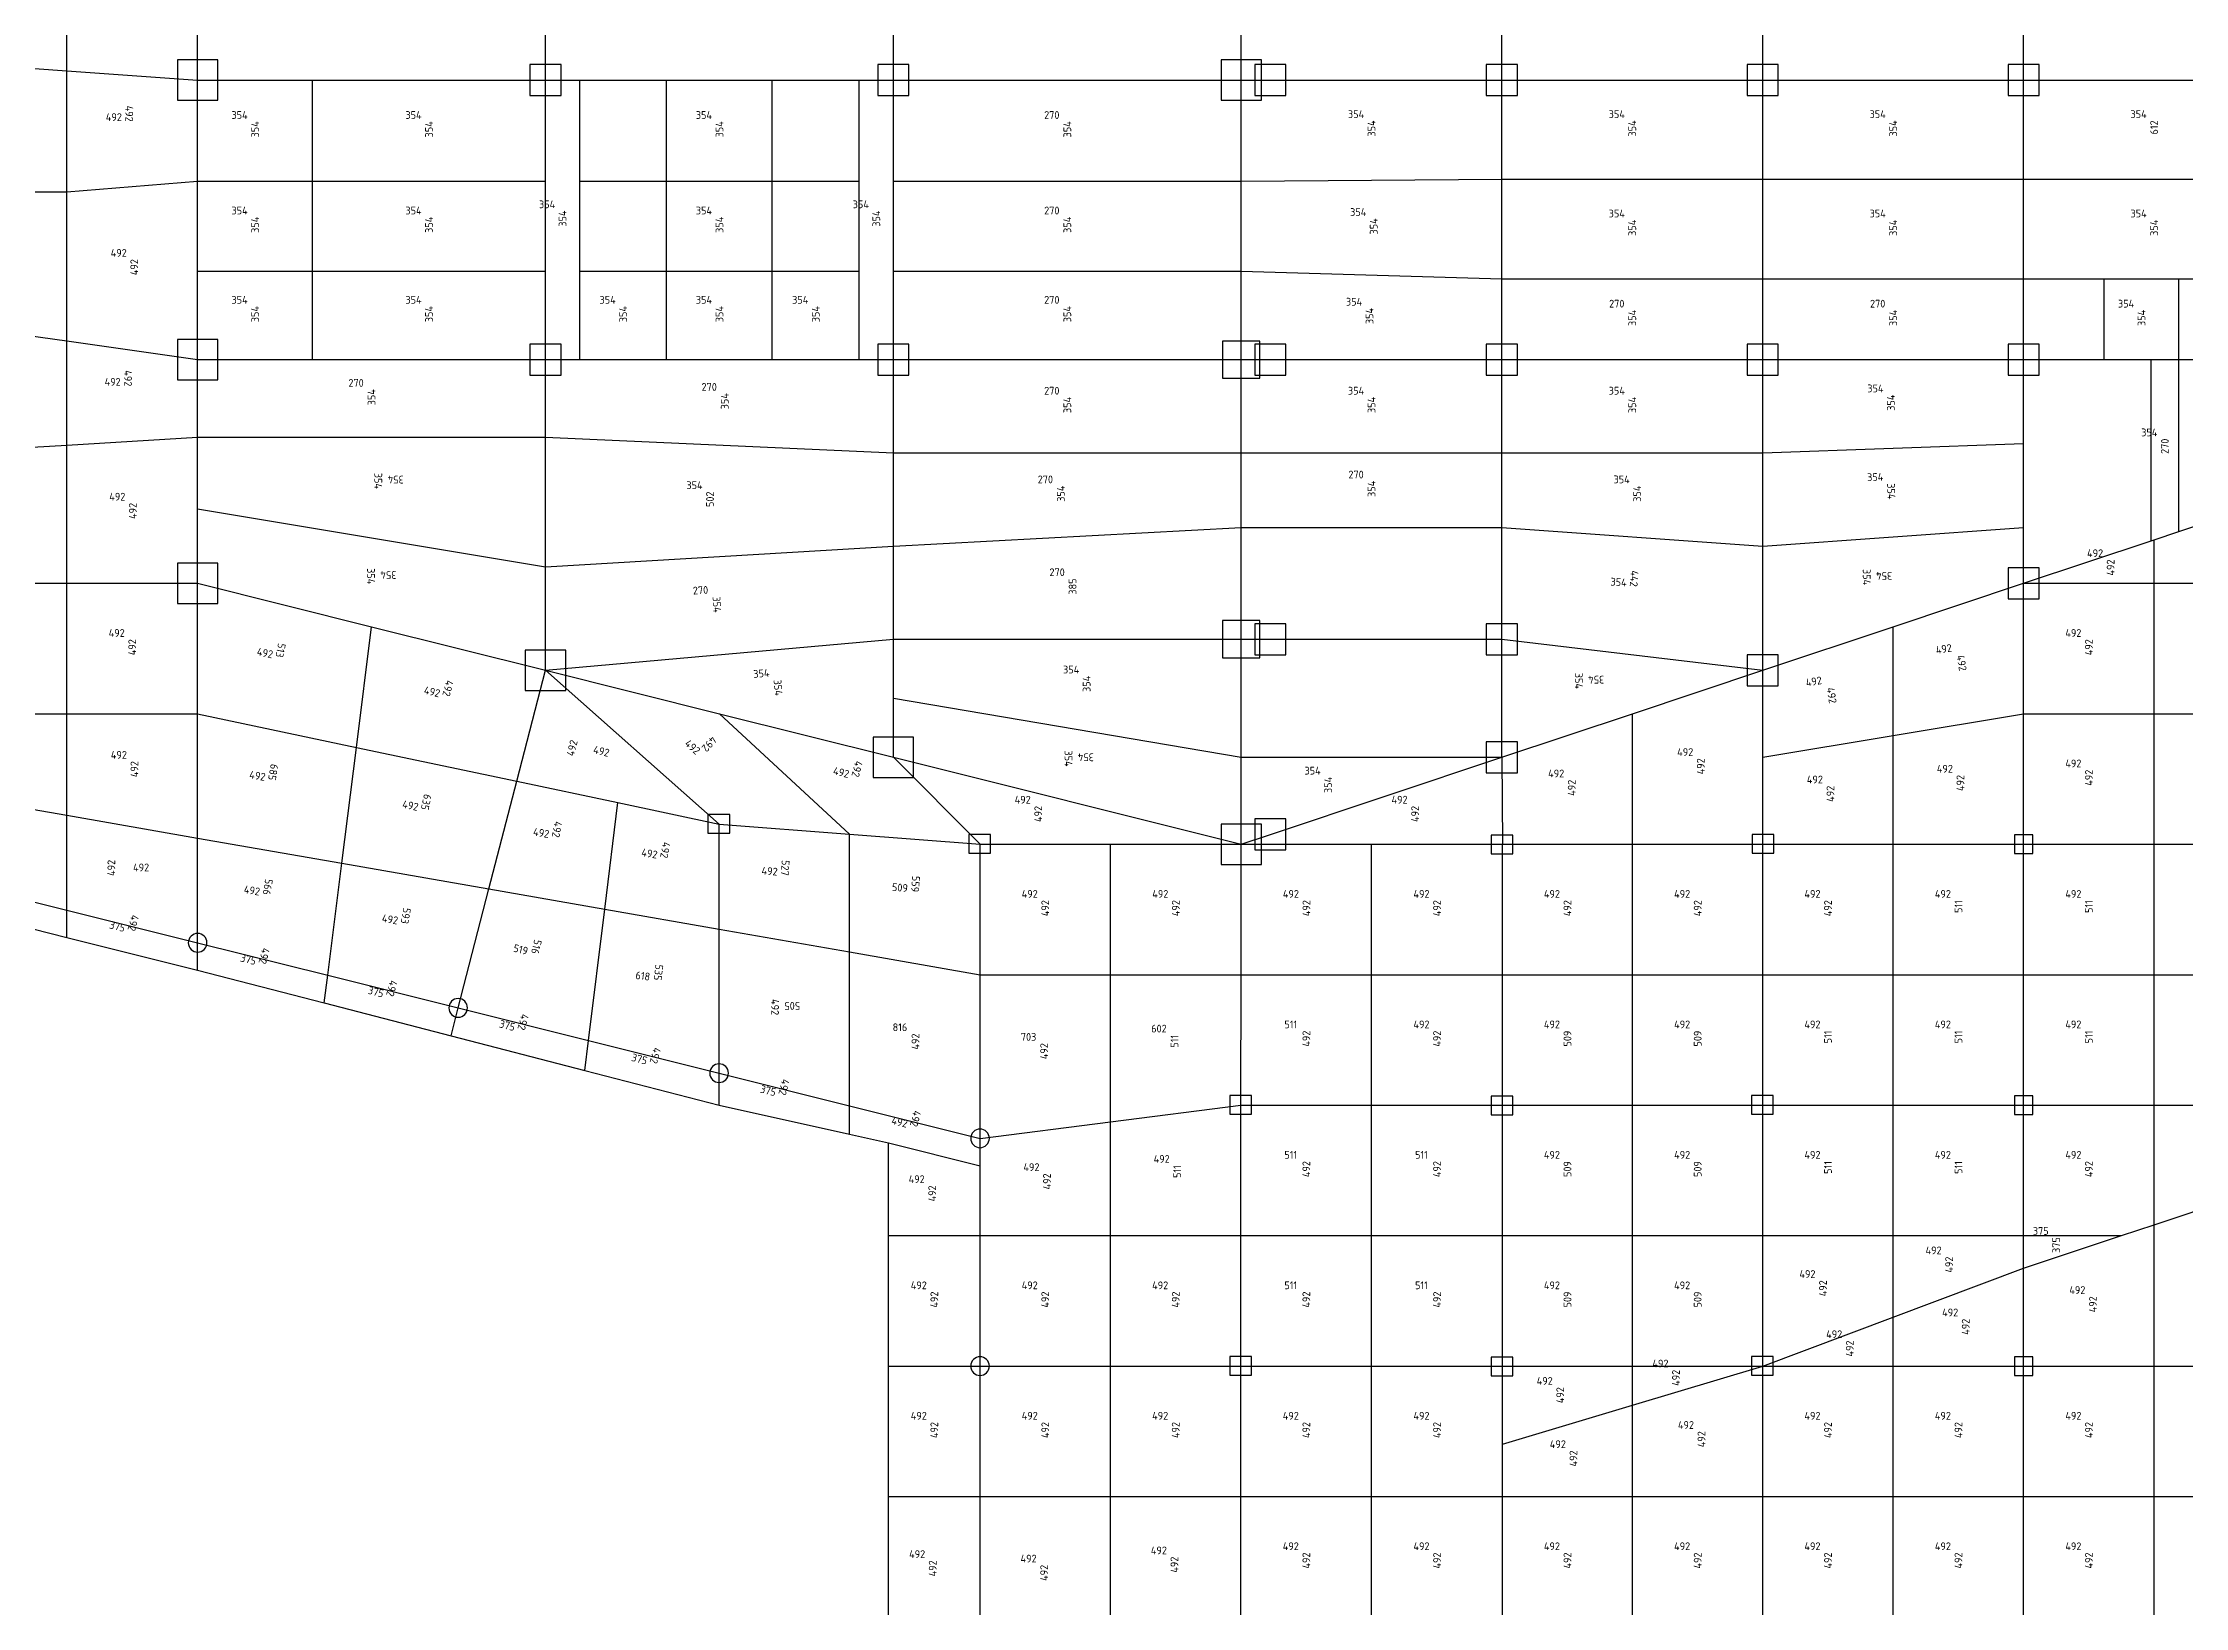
# Model space of a CAD drawing. Header units: millimetres. Extents: x -245177 to 1112891, y -1092030 to 122567.
# Drawn here: x 929415 to 998386, y -13927 to 36431 of the extents above; entities that cross this region are included whole.
import ezdxf
from ezdxf.enums import TextEntityAlignment as Align

# ---------------------------------------------------------------- set-up
doc = ezdxf.new("R2010")
doc.units = ezdxf.units.MM
doc.header["$MEASUREMENT"] = 0
for name, color, linetype in [('12', 2, 'Continuous'), ('dsg', 7, 'Continuous'), ('jiantu', 134, 'Continuous')]:
    doc.layers.add(name, color=color, linetype=linetype)
doc.styles.add('TrueTypeFont', font='yjkeng.shx', dxfattribs={"bigfont": 'yjkchn.shx'})

msp = doc.modelspace()

# ---------------------------------------------------------------- linework, layer by layer
at = {"layer": 'jiantu'}
for p, q in [((930189, 35533), (930190, 40033)), ((934398, 35233), (934398, 38233)), ((945598, 35233), (945598, 38233)), ((956798, 35233), (956798, 38233)), ((967998, 35233), (967998, 38233)), ((976387, 35233), (976387, 38233)), ((984787, 35233), (984787, 38233)), ((993187, 35233), (993187, 38233)), ((925987, 35833), (930189, 35533)), ((930189, 35533), (934398, 35233)), ((930189, 31633), (930189, 35533)), ((934398, 35233), (938098, 35233)), ((934398, 31983), (934398, 35233)), ((938098, 35233), (945598, 35233)), ((938098, 31983), (938098, 35233)), ((949498, 31983), (949498, 35233)), ((949498, 35233), (952898, 35233)), ((952898, 31983), (952898, 35233)), ((955698, 35233), (956798, 35233)), ((956798, 35233), (967998, 35233)), ((967998, 35233), (968937, 35233)), ((967998, 31983), (967998, 35233)), ((968937, 35233), (976387, 35233)), ((976387, 35233), (984787, 35233)), ((976387, 32038), (976387, 35233)), ((984787, 35233), (993187, 35233)), ((984787, 32038), (984787, 35233)), ((993187, 35233), (1001587, 35233)), ((993187, 32038), (993187, 35233)), ((945598, 31983), (945598, 34033)), ((956798, 31983), (956798, 34033)), ((930189, 31633), (934398, 31983)), ((934398, 31983), (938098, 31983)), ((934398, 29083), (934398, 31983)), ((938098, 31983), (945598, 31983)), ((938098, 29083), (938098, 31983)), ((945598, 29083), (945598, 31983)), ((946698, 31983), (949498, 31983)), ((949498, 31983), (952898, 31983)), ((949498, 29983), (949498, 31983)), ((952898, 31983), (955698, 31983)), ((952898, 29983), (952898, 31983)), ((956798, 31983), (967998, 31983)), ((956798, 29083), (956798, 31983)), ((967998, 31983), (976387, 32038)), ((967998, 29083), (967998, 31983)), ((976387, 28836), (976387, 32038)), ((976387, 32038), (984787, 32038)), ((984787, 28836), (984787, 32038)), ((984787, 32038), (993187, 32038)), ((993187, 28836), (993187, 32038)), ((993187, 32038), (1001587, 32038)), ((925987, 31633), (930189, 31633)), ((930189, 26834), (930189, 31633)), ((949498, 29083), (949498, 29983)), ((952898, 29083), (952898, 29983)), ((934398, 26233), (934398, 29083)), ((934398, 29083), (938098, 29083)), ((938098, 29083), (945598, 29083)), ((938098, 26233), (938098, 29083)), ((945598, 27433), (945598, 29083)), ((949498, 29083), (952898, 29083)), ((949498, 26958), (949498, 29083)), ((952898, 26958), (952898, 29083)), ((956798, 29083), (967998, 29083)), ((956798, 27433), (956798, 29083)), ((967998, 26233), (967998, 29083)), ((967998, 29083), (976387, 28836)), ((976387, 26233), (976387, 28836)), ((976387, 28836), (984787, 28836)), ((984787, 26233), (984787, 28836)), ((984787, 28836), (993187, 28836)), ((993187, 26233), (993187, 28836)), ((993187, 28836), (995783, 28836)), ((995783, 26233), (995783, 28836)), ((995783, 28836), (998183, 28836)), ((998183, 26233), (998183, 28836)), ((998183, 28836), (1001587, 28836)), ((925987, 27433), (930189, 26834)), ((945598, 26233), (945598, 27433)), ((930188, 23483), (930189, 26834)), ((930189, 26834), (934398, 26233)), ((934398, 23733), (934398, 26233)), ((938098, 26233), (938248, 26233)), ((938248, 26233), (945598, 26233)), ((945598, 23733), (945598, 26233)), ((949498, 26233), (952898, 26233)), ((956798, 26233), (967998, 26233)), ((956798, 23233), (956798, 26233)), ((967998, 26233), (968937, 26233)), ((967998, 23233), (967998, 26233)), ((968937, 26233), (976387, 26233)), ((976387, 26233), (984787, 26233)), ((976387, 23233), (976387, 26233)), ((984787, 26233), (993187, 26233)), ((984787, 23233), (984787, 26233)), ((993187, 26233), (995783, 26233)), ((993187, 23533), (993187, 26233)), ((995783, 26233), (997287, 26233)), ((997287, 26233), (998183, 26233)), ((997287, 20400), (997287, 26233)), ((998183, 26233), (1001587, 26233)), ((998183, 20703), (998183, 26233)), ((925987, 23233), (930188, 23483)), ((930188, 23483), (934398, 23733)), ((930188, 19033), (930188, 23483)), ((934398, 21433), (934398, 23733)), ((934398, 23733), (945598, 23733)), ((945598, 19566), (945598, 23733)), ((945598, 23733), (956798, 23233)), ((984787, 23233), (993187, 23533)), ((993187, 20833), (993187, 23533)), ((956798, 20233), (956798, 23233)), ((956798, 23233), (967998, 23233)), ((967998, 20833), (967998, 23233)), ((967998, 23233), (976387, 23233)), ((976387, 23233), (984787, 23233)), ((976387, 20833), (976387, 23233)), ((984787, 20233), (984787, 23233)), ((934398, 19033), (934398, 21433)), ((934398, 21433), (945598, 19566)), ((998183, 20703), (1001587, 21833)), ((956798, 20233), (967998, 20833)), ((967998, 17233), (967998, 20833)), ((967998, 20833), (976387, 20833)), ((976387, 17233), (976387, 20833)), ((976387, 20833), (984787, 20233)), ((984787, 20233), (993187, 20833)), ((993187, 19033), (993187, 20833)), ((997387, 20433), (998183, 20703)), ((945598, 19566), (956798, 20233)), ((956798, 17233), (956798, 20233)), ((984787, 16233), (984787, 20233)), ((993187, 19033), (997287, 20400)), ((997287, 20400), (997387, 20433)), ((997387, 19033), (997387, 20433)), ((945598, 16233), (945598, 19566)), ((925987, 19033), (930188, 19033)), ((930188, 19033), (934398, 19033)), ((930188, 14833), (930188, 19033)), ((934393, 14833), (934398, 19033)), ((934398, 19033), (939998, 17633)), ((988987, 17633), (993187, 19033)), ((993187, 19033), (997387, 19033)), ((993187, 14833), (993187, 19033)), ((997387, 19033), (1001587, 19033)), ((997387, 14833), (997387, 19033)), ((939510, 13751), (939998, 17633)), ((939998, 17633), (945598, 16233)), ((984787, 16233), (988987, 17633)), ((988987, 14133), (988987, 17633)), ((945598, 16233), (956798, 17233)), ((956798, 17233), (967998, 17233)), ((956798, 15333), (956798, 17233)), ((967998, 17233), (968937, 17233)), ((967998, 13433), (967998, 17233)), ((968937, 17233), (976387, 17233)), ((976387, 13433), (976387, 17233)), ((976387, 17233), (984787, 16233)), ((944674, 12660), (945598, 16233)), ((945598, 16233), (951198, 14833)), ((945598, 16233), (951187, 11283)), ((980596, 14836), (984787, 16233)), ((984787, 13433), (984787, 16233)), ((956798, 13433), (956798, 15333)), ((956798, 15333), (967998, 13433)), ((925987, 14833), (930188, 14833)), ((930188, 14833), (934393, 14833)), ((930188, 11564), (930188, 14833)), ((934396, 10830), (934393, 14833)), ((934393, 14833), (939510, 13751)), ((951198, 14833), (956798, 13433)), ((951198, 14833), (955387, 10958)), ((976387, 13433), (980596, 14836)), ((980596, 10633), (980596, 14836)), ((988987, 14133), (993187, 14833)), ((993187, 10633), (993187, 14833)), ((993187, 14833), (997387, 14833)), ((997387, 10633), (997387, 14833)), ((997387, 14833), (1001587, 14833)), ((984787, 13433), (988987, 14133)), ((988987, 10633), (988987, 14133)), ((939041, 10019), (939510, 13751)), ((939510, 13751), (944674, 12660)), ((956798, 13433), (967998, 10633)), ((956798, 13433), (959587, 10633)), ((967998, 10633), (967998, 13433)), ((967998, 13433), (976387, 13433)), ((968937, 10950), (976387, 13433)), ((976387, 13433), (976404, 10633)), ((984787, 10633), (984787, 13433)), ((943777, 9192), (944674, 12660)), ((944674, 12660), (947931, 11971)), ((925987, 12297), (930188, 11564)), ((947508, 8541), (947931, 11971)), ((947931, 11971), (951187, 11283)), ((930187, 8514), (930188, 11564)), ((930188, 11564), (934396, 10830)), ((951187, 11283), (955387, 10958)), ((951187, 7899), (951187, 11283)), ((934398, 7461), (934396, 10830)), ((934396, 10830), (939041, 10019)), ((955387, 10958), (959587, 10633)), ((955387, 7166), (955387, 10958)), ((959587, 10633), (963787, 10633)), ((959587, 6433), (959587, 10633)), ((963787, 10633), (967998, 10633)), ((963787, 6433), (963787, 10633)), ((967993, 6433), (967998, 10633)), ((967998, 10633), (968937, 10950)), ((967998, 10633), (972196, 10633)), ((972196, 6433), (972196, 10633)), ((972196, 10633), (976404, 10633)), ((976404, 10633), (980596, 10633)), ((976404, 6433), (976404, 10633)), ((980596, 10633), (984787, 10633)), ((980596, 6433), (980596, 10633)), ((984787, 10633), (988987, 10633)), ((984787, 6433), (984787, 10633)), ((988987, 10633), (993187, 10633)), ((988987, 6433), (988987, 10633)), ((993187, 10633), (997387, 10633)), ((993187, 6433), (993187, 10633)), ((997387, 10633), (1001587, 10633)), ((997387, 6433), (997387, 10633)), ((938587, 6414), (939041, 10019)), ((939041, 10019), (943777, 9192)), ((925987, 9564), (930187, 8514)), ((942787, 5364), (943777, 9192)), ((943777, 9192), (947508, 8541)), ((926795, 8483), (930187, 7635)), ((930187, 7635), (930187, 8514)), ((930187, 8514), (934398, 7461)), ((946987, 4314), (947508, 8541)), ((947508, 8541), (951187, 7899)), ((930187, 7635), (934398, 6582)), ((951187, 3264), (951187, 7899)), ((951187, 7899), (955387, 7166)), ((934398, 6582), (934398, 7461)), ((934398, 7461), (938587, 6414)), ((955387, 7166), (959587, 6433)), ((955387, 2214), (955387, 7166)), ((934398, 6582), (938476, 5526)), ((938476, 5526), (938587, 6414)), ((938587, 6414), (942787, 5364)), ((959587, 1164), (959587, 6433)), ((959587, 6433), (963787, 6433)), ((963787, 1698), (963787, 6433)), ((963787, 6433), (967993, 6433)), ((967987, 2233), (967993, 6433)), ((967993, 6433), (972196, 6433)), ((972196, 2233), (972196, 6433)), ((972196, 6433), (976404, 6433)), ((976404, 2233), (976404, 6433)), ((976404, 6433), (980596, 6433)), ((980596, 2233), (980596, 6433)), ((980596, 6433), (984787, 6433)), ((984787, 2233), (984787, 6433)), ((984787, 6433), (988987, 6433)), ((988987, 2233), (988987, 6433)), ((988987, 6433), (993187, 6433)), ((993187, 2233), (993187, 6433)), ((993187, 6433), (997387, 6433)), ((997387, 2233), (997387, 6433)), ((997387, 6433), (1001587, 6433)), ((938476, 5526), (942556, 4469)), ((942556, 4469), (942787, 5364)), ((942787, 5364), (946987, 4314)), ((942556, 4469), (946869, 3352)), ((946869, 3352), (946987, 4314)), ((946987, 4314), (951187, 3264)), ((946869, 3352), (951187, 2233)), ((951187, 2233), (951187, 3264)), ((951187, 3264), (955387, 2214)), ((951187, 2233), (955387, 1298)), ((955387, 1298), (955387, 2214)), ((955387, 2214), (959587, 1164)), ((963787, 1698), (967987, 2233)), ((967987, 2233), (972196, 2233)), ((967987, -1967), (967987, 2233)), ((972196, 2233), (976404, 2233)), ((972196, -1967), (972196, 2233)), ((976404, 2233), (980596, 2233)), ((976404, -1967), (976404, 2233)), ((980596, 2233), (984787, 2233)), ((980596, -1967), (980596, 2233)), ((984787, 2233), (988987, 2233)), ((984787, -1967), (984787, 2233)), ((988987, 2233), (993187, 2233)), ((988987, -1967), (988987, 2233)), ((993187, 2233), (997387, 2233)), ((993187, -1967), (993187, 2233)), ((997387, 2233), (1001587, 2233)), ((997387, -1616), (997387, 2233)), ((959587, 1164), (963787, 1698)), ((963787, -1967), (963787, 1698)), ((955387, 1298), (956645, 1019)), ((956644, -1967), (956645, 1019)), ((956645, 1019), (959587, 283)), ((959587, 283), (959587, 1164)), ((959587, -1967), (959587, 283)), ((997387, -1616), (1001587, -216)), ((956643, -6167), (956644, -1967)), ((956644, -1967), (959587, -1967)), ((959587, -6167), (959587, -1967)), ((959587, -1967), (963787, -1967)), ((963787, -6167), (963787, -1967)), ((963787, -1967), (967987, -1967)), ((967987, -6167), (967987, -1967)), ((967987, -1967), (972196, -1967)), ((972196, -6167), (972196, -1967)), ((972196, -1967), (976404, -1967)), ((976404, -6167), (976404, -1967)), ((976404, -1967), (980596, -1967)), ((980596, -6167), (980596, -1967)), ((980596, -1967), (984787, -1967)), ((984787, -6167), (984787, -1967)), ((984787, -1967), (988987, -1967)), ((988987, -1967), (993187, -1967)), ((988987, -4592), (988987, -1967)), ((993187, -1967), (996336, -1967)), ((993187, -3016), (993187, -1967)), ((993187, -3016), (996336, -1967)), ((996336, -1967), (997387, -1616)), ((997387, -6167), (997387, -1616)), ((988987, -4592), (993187, -3016)), ((993187, -6167), (993187, -3016)), ((984787, -6167), (988987, -4592)), ((988987, -6167), (988987, -4592)), ((956642, -10367), (956643, -6167)), ((956643, -6167), (959587, -6167)), ((959587, -6167), (963787, -6167)), ((959587, -10367), (959587, -6167)), ((963787, -6167), (967987, -6167)), ((963787, -10367), (963787, -6167)), ((967987, -6167), (972196, -6167)), ((967987, -10367), (967987, -6167)), ((972196, -6167), (976404, -6167)), ((972196, -10367), (972196, -6167)), ((976404, -6167), (980596, -6167)), ((976404, -8683), (976404, -6167)), ((980596, -6167), (984787, -6167)), ((980596, -7425), (980596, -6167)), ((980596, -7425), (984787, -6167)), ((984787, -6167), (988987, -6167)), ((984787, -10367), (984787, -6167)), ((988987, -6167), (993187, -6167)), ((988987, -10367), (988987, -6167)), ((993187, -6167), (997387, -6167)), ((993187, -10367), (993187, -6167)), ((997387, -6167), (1001587, -6167)), ((997387, -10367), (997387, -6167)), ((976404, -8683), (980596, -7425)), ((980596, -10367), (980596, -7425)), ((976404, -10367), (976404, -8683)), ((956641, -15546), (956642, -10367)), ((956642, -10367), (959587, -10367)), ((959587, -14567), (959587, -10367)), ((959587, -10367), (963787, -10367)), ((963787, -10367), (967987, -10367)), ((963787, -15094), (963787, -10367)), ((967987, -14567), (967987, -10367)), ((967987, -10367), (972196, -10367)), ((972196, -14567), (972196, -10367)), ((972196, -10367), (976404, -10367)), ((976404, -14567), (976404, -10367)), ((976404, -10367), (980596, -10367)), ((980596, -14567), (980596, -10367)), ((980596, -10367), (984787, -10367)), ((984787, -14567), (984787, -10367)), ((984787, -10367), (988987, -10367)), ((988987, -14567), (988987, -10367)), ((988987, -10367), (993187, -10367)), ((993187, -14567), (993187, -10367)), ((993187, -10367), (997387, -10367)), ((997387, -14567), (997387, -10367)), ((997387, -10367), (1001587, -10367))]:
    msp.add_line(p, q, dxfattribs=at)
at = {"layer": 'jiantu', "color": 94}
for p, q in [((934398, 31983), (934398, 35233)), ((945598, 35233), (946698, 35233)), ((945598, 34033), (945598, 35233)), ((946698, 31983), (946698, 35233)), ((946698, 35233), (949498, 35233)), ((952898, 35233), (955698, 35233)), ((955698, 35233), (956798, 35233)), ((955698, 31983), (955698, 35233)), ((956798, 34033), (956798, 35233)), ((934398, 29083), (934398, 31983)), ((946698, 29083), (946698, 31983)), ((955698, 30033), (955698, 31983)), ((949498, 29083), (949498, 29983)), ((952898, 29083), (952898, 29983)), ((955698, 29083), (955698, 30033)), ((934398, 26233), (934398, 29083)), ((946698, 26233), (946698, 29083)), ((946698, 29083), (949498, 29083)), ((952898, 29083), (955698, 29083)), ((955698, 26233), (955698, 29083)), ((945598, 26233), (945598, 27433)), ((949498, 26233), (949498, 26958)), ((952898, 26233), (952898, 26958)), ((956798, 26233), (956798, 27433)), ((934398, 26233), (938098, 26233)), ((938098, 26233), (938248, 26233)), ((945598, 26233), (946698, 26233)), ((946698, 26233), (949498, 26233)), ((952898, 26233), (955698, 26233)), ((955698, 26233), (956798, 26233))]:
    msp.add_line(p, q, dxfattribs=at)
at = {"layer": 'jiantu', "color": 54}
for points in [[(935048, 35883), (933748, 35883), (933748, 34583), (935048, 34583)], [(968648, 35883), (967348, 35883), (967348, 34583), (968648, 34583)], [(946098, 35733), (945098, 35733), (945098, 34733), (946098, 34733)], [(957298, 35733), (956298, 35733), (956298, 34733), (957298, 34733)], [(969437, 35733), (968437, 35733), (968437, 34733), (969437, 34733)], [(976887, 35733), (975887, 35733), (975887, 34733), (976887, 34733)], [(985287, 35733), (984287, 35733), (984287, 34733), (985287, 34733)], [(993687, 35733), (992687, 35733), (992687, 34733), (993687, 34733)], [(935048, 26883), (933748, 26883), (933748, 25583), (935048, 25583)], [(946098, 26733), (945098, 26733), (945098, 25733), (946098, 25733)], [(957298, 26733), (956298, 26733), (956298, 25733), (957298, 25733)], [(968598, 26833), (967398, 26833), (967398, 25633), (968598, 25633)], [(969437, 26733), (968437, 26733), (968437, 25733), (969437, 25733)], [(976887, 26733), (975887, 26733), (975887, 25733), (976887, 25733)], [(985287, 26733), (984287, 26733), (984287, 25733), (985287, 25733)], [(993687, 26733), (992687, 26733), (992687, 25733), (993687, 25733)], [(935048, 19683), (933748, 19683), (933748, 18383), (935048, 18383)], [(993687, 19533), (992687, 19533), (992687, 18533), (993687, 18533)], [(968598, 17833), (967398, 17833), (967398, 16633), (968598, 16633)], [(969437, 17733), (968437, 17733), (968437, 16733), (969437, 16733)], [(976887, 17733), (975887, 17733), (975887, 16733), (976887, 16733)], [(946248, 16883), (944948, 16883), (944948, 15583), (946248, 15583)], [(985287, 16733), (984287, 16733), (984287, 15733), (985287, 15733)], [(957448, 14083), (956148, 14083), (956148, 12783), (957448, 12783)], [(976887, 13933), (975887, 13933), (975887, 12933), (976887, 12933)], [(951527, 11593), (950827, 11593), (950827, 10993), (951527, 10993)], [(968648, 11283), (967348, 11283), (967348, 9983), (968648, 9983)], [(969437, 11450), (968437, 11450), (968437, 10450), (969437, 10450)], [(959927, 10943), (959227, 10943), (959227, 10343), (959927, 10343)], [(976744, 10923), (976044, 10923), (976044, 10323), (976744, 10323)], [(985147, 10943), (984447, 10943), (984447, 10343), (985147, 10343)], [(993487, 10933), (992887, 10933), (992887, 10333), (993487, 10333)], [(968327, 2543), (967627, 2543), (967627, 1943), (968327, 1943)], [(976744, 2523), (976044, 2523), (976044, 1923), (976744, 1923)], [(985127, 2543), (984427, 2543), (984427, 1943), (985127, 1943)], [(993487, 2533), (992887, 2533), (992887, 1933), (993487, 1933)], [(968327, -5857), (967627, -5857), (967627, -6457), (968327, -6457)], [(976744, -5877), (976044, -5877), (976044, -6477), (976744, -6477)], [(985127, -5857), (984427, -5857), (984427, -6457), (985127, -6457)], [(993487, -5867), (992887, -5867), (992887, -6467), (993487, -6467)]]:
    msp.add_lwpolyline(points, close=True, dxfattribs=at)
for points in [[(934698, 7461, 1), (934098, 7461, 1)], [(943087, 5364, 1), (942487, 5364, 1)], [(951487, 3264, 1), (950887, 3264, 1)], [(959887, 1164, 1), (959287, 1164, 1)], [(959887, -6167, 1), (959287, -6167, 1)]]:
    msp.add_lwpolyline(points, format="xyb", close=True, dxfattribs=at)

# ---------------------------------------------------------------- texts
at = {"layer": '12', "color": 2, "linetype": 'Continuous', "style": 'TrueTypeFont'}
for s, rotation, p in [('492', 359.99545, (931700, 33839)), ('492', 359.99553, (931661, 25318)), ('354', 270, (940014, 22329)), ('354', 2.04541, (988414, 22254)), ('354', 270, (939779, 19261)), ('354', 270, (987933, 19234)), ('270', 3.40644, (950600, 18609)), ('354', 355.91438, (980132, 18870)), ('492', 348.06469, (936525, 16594)), ('492', 9.46232, (990650, 16723)), ('354', 5.10217, (952564, 15932)), ('354', 270, (978664, 15891)), ('492', 9.46232, (986464, 15676)), ('492', 345.96375, (941898, 15348)), ('492', 75.50153, (946646, 13680)), ('492', 318.47142, (950199, 13613)), ('492', 345.96375, (955070, 12751)), ('354', 270, (962233, 13391)), ('492', 350.10044, (936289, 12639)), ('492', 348.06469, (941207, 11683)), ('492', 350.10044, (945426, 10801)), ('492', 350.10044, (948912, 10137)), ('492', 89.99697, (931819, 9871)), ('492', 355.57522, (952798, 9566)), ('492', 350.10044, (936113, 8947)), ('509', 355.57522, (956994, 9037)), ('492', 350.10044, (940558, 8018)), ('375', 345.9596, (931764, 7794)), ('375', 345.96375, (935979, 6730)), ('519', 345.96375, (944752, 7049)), ('375', 345.50154, (940087, 5687)), ('492', 270, (952788, 5389)), ('375', 345.50154, (944315, 4605)), ('375', 345.4778, (948572, 3525)), ('375', 345.96375, (952717, 2508)), ('492', 345.96375, (956949, 1494))]:
    msp.add_text(s, height=250, rotation=rotation, dxfattribs=at).set_placement(p, align=Align.BOTTOM_CENTER)
for s, rotation, p in [('492', 269.99547, (932197, 33893)), ('354', 90, (936248, 33908)), ('354', 90, (941848, 33908)), ('354', 90, (951198, 33908)), ('354', 90, (962398, 33908)), ('354', 90, (972193, 33936)), ('354', 90, (980587, 33936)), ('354', 90, (988987, 33936)), ('354', 90, (936248, 30833)), ('354', 90, (941848, 30833)), ('354', 90, (946148, 31033)), ('354', 90, (951198, 30833)), ('354', 90, (956248, 31033)), ('354', 90, (962398, 30833)), ('354', 90, (972262, 30784)), ('354', 90, (980587, 30737)), ('354', 90, (988987, 30737)), ('354', 90, (997387, 30737)), ('492', 90, (932357, 29469)), ('354', 90, (936248, 27958)), ('354', 90, (941848, 27958)), ('354', 90, (948098, 27958)), ('354', 90, (951198, 27958)), ('354', 90, (954298, 27958)), ('354', 90, (962398, 27958)), ('354', 90, (972129, 27897)), ('354', 90, (980587, 27835)), ('354', 90, (988987, 27835)), ('354', 90, (996983, 27835)), ('492', 269.99552, (932158, 25373)), ('354', 90, (939998, 25283)), ('354', 90, (951368, 25154)), ('354', 90, (962398, 25033)), ('354', 90, (972193, 25033)), ('354', 90, (980587, 25033)), ('354', 90, (988914, 25107)), ('270', 90, (997731, 23691)), ('354', 180.00001, (940512, 22371)), ('354', 90, (962191, 22178)), ('354', 90, (972193, 22333)), ('354', 90, (980743, 22178)), ('492', 90, (932312, 21621)), ('502', 90, (950894, 21989)), ('354', 180.00001, (940277, 19302)), ('442', 265.91437, (980629, 18924)), ('354', 180.00001, (988432, 19275)), ('492', 90, (995987, 19800)), ('385', 90, (962568, 19188)), ('492', 90, (932292, 17234)), ('513', 258.06471, (937022, 16647)), ('492', 90, (995287, 17233)), ('492', 255.96374, (942395, 15401)), ('354', 90, (963020, 16055)), ('354', 180.00001, (979163, 15932)), ('492', 228.47141, (950697, 13662)), ('492', 90, (932362, 13309)), ('492', 255.96374, (955567, 12804)), ('354', 180.00001, (962731, 13432)), ('492', 90, (982791, 13400)), ('354', 90, (970794, 12801)), ('492', 90, (978636, 12709)), ('492', 90, (986965, 12515)), ('492', 90, (991151, 12863)), ('492', 90, (995287, 13033)), ('492', 90, (961461, 11866)), ('492', 90, (973594, 11867)), ('492', 260.10046, (945923, 10854)), ('492', 260.10046, (949409, 10190)), ('492', 255.95959, (932261, 7846)), ('492', 90, (961687, 8833)), ('492', 90, (965891, 8834)), ('492', 90, (970096, 8833)), ('492', 90, (974300, 8833)), ('492', 90, (978500, 8833)), ('492', 90, (982692, 8833)), ('492', 90, (986887, 8833)), ('511', 90, (991087, 8833)), ('511', 90, (995287, 8833)), ('492', 255.96374, (936476, 6783)), ('516', 255.96374, (945249, 7102)), ('492', 255.50153, (940584, 5740)), ('505', 180.00001, (953286, 5430)), ('492', 255.50153, (944812, 4657)), ('492', 90, (957509, 4540)), ('492', 90, (961650, 4230)), ('511', 90, (965847, 4497)), ('492', 90, (970093, 4633)), ('492', 90, (974300, 4633)), ('509', 90, (978500, 4633)), ('509', 90, (982692, 4633)), ('511', 90, (986887, 4633)), ('511', 90, (991087, 4633)), ('511', 90, (995287, 4633)), ('492', 255.47782, (949069, 3578)), ('492', 255.96374, (953214, 2560)), ('492', 255.96374, (957446, 1547)), ('492', 90, (961742, 36)), ('511', 90, (965935, 302)), ('492', 90, (970092, 433)), ('492', 90, (974300, 433)), ('509', 90, (978500, 433)), ('509', 90, (982692, 433)), ('511', 90, (986887, 433)), ('511', 90, (991087, 433)), ('492', 90, (995287, 433)), ('492', 90, (958047, -350)), ('375', 90, (994237, -2017)), ('492', 90, (990787, -2642)), ('492', 90, (986726, -3403)), ('492', 90, (958115, -3767)), ('492', 90, (961687, -3767)), ('492', 90, (965887, -3767)), ('492', 90, (970092, -3767)), ('492', 90, (974300, -3767)), ('509', 90, (978500, -3767)), ('509', 90, (982692, -3767)), ('492', 90, (995415, -3920)), ('492', 90, (991321, -4642)), ('492', 90, (987587, -5342)), ('492', 90, (978267, -6845)), ('492', 90, (981993, -6286)), ('492', 90, (958115, -7967)), ('492', 90, (961687, -7967)), ('492', 90, (965887, -7967)), ('492', 90, (970092, -7967)), ('492', 90, (974300, -7967)), ('492', 90, (986887, -7967)), ('492', 90, (991087, -7967)), ('492', 90, (995287, -7967)), ('492', 90, (978690, -8882)), ('492', 90, (982815, -8263)), ('492', 90, (965846, -12301)), ('492', 90, (970092, -12167)), ('492', 90, (974300, -12167)), ('492', 90, (978500, -12167)), ('492', 90, (982692, -12167)), ('492', 90, (986887, -12167)), ('492', 90, (991087, -12167)), ('492', 90, (995287, -12167)), ('492', 90, (958063, -12420)), ('492', 90, (961650, -12565))]:
    msp.add_text(s, height=250, rotation=rotation, dxfattribs=at).set_placement(p, align=Align.MIDDLE_RIGHT)
for s, p in [('354', (935748, 33908)), ('354', (941348, 33908)), ('354', (950698, 33908)), ('270', (961898, 33908)), ('354', (971693, 33936)), ('354', (980087, 33936)), ('354', (988487, 33936)), ('354', (996887, 33936)), ('354', (935748, 30833)), ('354', (941348, 30833)), ('354', (945648, 31033)), ('354', (950698, 30833)), ('354', (955748, 31033)), ('270', (961898, 30833)), ('354', (971762, 30784)), ('354', (980087, 30737)), ('354', (988487, 30737)), ('354', (996887, 30737)), ('492', (931857, 29469)), ('354', (935748, 27958)), ('354', (941348, 27958)), ('354', (947598, 27958)), ('354', (950698, 27958)), ('354', (953798, 27958)), ('270', (961898, 27958)), ('354', (971629, 27897)), ('270', (980087, 27835)), ('270', (988487, 27835)), ('354', (996483, 27835)), ('270', (939498, 25283)), ('270', (950868, 25154)), ('270', (961898, 25033)), ('354', (971693, 25033)), ('354', (980087, 25033)), ('354', (988414, 25107)), ('354', (997231, 23691)), ('354', (950394, 21989)), ('270', (961691, 22178)), ('270', (971693, 22333)), ('354', (980243, 22178)), ('492', (931812, 21621)), ('492', (995487, 19800)), ('270', (962068, 19188)), ('492', (931792, 17234)), ('492', (994787, 17233)), ('354', (962520, 16055)), ('492', (931862, 13309)), ('354', (970294, 12801)), ('492', (982291, 13400)), ('492', (990651, 12863)), ('492', (994787, 13033)), ('492', (978136, 12709)), ('492', (986465, 12515)), ('492', (960961, 11866)), ('492', (973094, 11867)), ('492', (961187, 8833)), ('492', (965391, 8834)), ('492', (969596, 8833)), ('492', (973800, 8833)), ('492', (978000, 8833)), ('492', (982192, 8833)), ('492', (986387, 8833)), ('492', (990587, 8833)), ('492', (994787, 8833)), ('511', (969593, 4633)), ('492', (973800, 4633)), ('492', (978000, 4633)), ('492', (982192, 4633)), ('492', (986387, 4633)), ('492', (990587, 4633)), ('492', (994787, 4633)), ('511', (969592, 433)), ('511', (973800, 433)), ('492', (978000, 433)), ('492', (982192, 433)), ('492', (986387, 433)), ('492', (990587, 433)), ('492', (994787, 433)), ('492', (961242, 36)), ('492', (965435, 302)), ('492', (957547, -350)), ('375', (993737, -2017)), ('492', (990287, -2642)), ('492', (957615, -3767)), ('492', (961187, -3767)), ('492', (965387, -3767)), ('511', (969592, -3767)), ('511', (973800, -3767)), ('492', (978000, -3767)), ('492', (982192, -3767)), ('492', (986226, -3403)), ('492', (994915, -3920)), ('492', (990821, -4642)), ('492', (987087, -5342)), ('492', (981493, -6286)), ('492', (977767, -6845)), ('492', (957615, -7967)), ('492', (961187, -7967)), ('492', (965387, -7967)), ('492', (969592, -7967)), ('492', (973800, -7967)), ('492', (982315, -8263)), ('492', (986387, -7967)), ('492', (990587, -7967)), ('492', (994787, -7967)), ('492', (978190, -8882)), ('492', (957563, -12420)), ('492', (961150, -12565)), ('492', (965346, -12301)), ('492', (969592, -12167)), ('492', (973800, -12167)), ('492', (978000, -12167)), ('492', (982192, -12167)), ('492', (986387, -12167)), ('492', (990587, -12167)), ('492', (994787, -12167))]:
    msp.add_text(s, height=250, dxfattribs=at).set_placement(p, align=Align.BOTTOM_CENTER)
for s, rotation, p in [('354', -87.95459, (988914, 22254)), ('354', -86.59355, (951100, 18609)), ('492', -80.53768, (991150, 16724)), ('354', -84.89784, (953064, 15933)), ('492', -80.53768, (986964, 15678)), ('492', -14.49847, (947146, 13692)), ('492', -0.00303, (932319, 9884))]:
    msp.add_text(s, height=250, rotation=rotation, dxfattribs=at).set_placement(p, align=Align.MIDDLE_LEFT)
at = {"layer": 'dsg', "color": 1, "linetype": 'Continuous', "style": 'TrueTypeFont'}
for s, rotation, p in [('612', 90, (997387, 33936)), ('685', 260.10046, (936786, 12692)), ('635', 258.06471, (941704, 11736)), ('527', 265.57521, (953295, 9620)), ('566', 260.10046, (936610, 9000)), ('559', 265.57521, (957491, 9091)), ('593', 260.10046, (941055, 8072)), ('535', 262.97717, (949204, 6248))]:
    msp.add_text(s, height=250, rotation=rotation, dxfattribs=at).set_placement(p, align=Align.MIDDLE_RIGHT)
msp.add_text('618', height=250, rotation=352.97718, dxfattribs=at).set_placement((948707, 6194), align=Align.BOTTOM_CENTER)
at = {"layer": 'dsg', "color": 6, "linetype": 'Continuous', "style": 'TrueTypeFont'}
msp.add_text('816', height=250, dxfattribs=at).set_placement((957009, 4540), align=Align.BOTTOM_CENTER)
at = {"layer": 'dsg', "color": 1, "linetype": 'Continuous', "style": 'TrueTypeFont'}
for s, p in [('703', (961150, 4230)), ('602', (965347, 4497))]:
    msp.add_text(s, height=250, dxfattribs=at).set_placement(p, align=Align.BOTTOM_CENTER)

doc.saveas('drawing.dxf')
